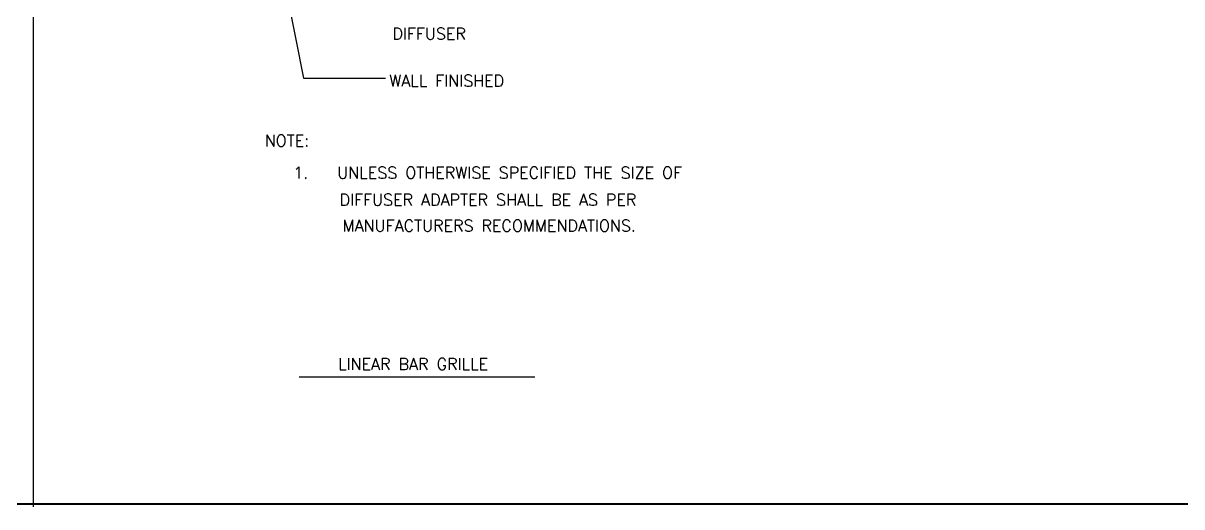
# Model space of a CAD drawing. Extents: x 594 to 813, y 174 to 240.
# Drawn here: x 634.45 to 647.53, y 187.76 to 193.22 of the extents above; entities that cross this region are included whole.
import ezdxf

# ---------------------------------------------------------------- set-up
doc = ezdxf.new("R2010")
doc.units = 0
doc.header["$MEASUREMENT"] = 0
for name, color, linetype in [('05_AC-EX.DUCT', 1, 'CONTINUOUS'), ('G-TX-HEV', 2, 'CONTINUOUS'), ('T-TEXT', 3, 'CONTINUOUS'), ('Z20', 2, 'CONTINUOUS')]:
    doc.layers.add(name, color=color, linetype=linetype)
doc.layers.add('AC.REF(S). PIPING', color=3, linetype='CONTINUOUS', lineweight=30)
doc.layers.add('Wall', color=5, linetype='CONTINUOUS', lineweight=30)
doc.styles.add('AC', font='romans.shx', dxfattribs={"height": 0.2})

# ---------------------------------------------------------------- blocks, each defined once
blk = doc.blocks.new('A$C5DD3573E')
at = {"layer": '05_AC-EX.DUCT', "color": 2}
blk.add_line((-20916.514, -35481.262), (-23114.497, -35481.262), dxfattribs=at)
at = {"layer": 'T-TEXT', "color": 7, "linetype": 'Continuous'}
for p, q in [((-23684.529, -29597.725), (-23074.427, -32692.284)), ((-23074.427, -32692.284), (-22310.617, -32692.284))]:
    blk.add_line(p, q, dxfattribs=at)
at = {"layer": 'Wall', "linetype": 'Continuous', "const_width": 19.2}
blk.add_lwpolyline([(0, 0), (-56085.494, 0), (-56085.494, -36662.196), (0, -36662.196)], close=True, dxfattribs=at)
blk.add_lwpolyline([(0, 0), (-56085.494, 0), (-56085.494, -36662.196), (0, -36662.196)], close=True, dxfattribs=at)
at = {"layer": 'Z20', "color": 7}
blk.add_line((-25595.589, -24087.558), (-25595.589, -36689.634), dxfattribs=at)
at = {"layer": '05_AC-EX.DUCT', "color": 2, "style": 'AC'}
blk.add_text('LINEAR BAR GRILLE', height=108.7498, dxfattribs=at).set_placement((-22752.12, -35412.385))
at = {"layer": 'G-TX-HEV', "color": 7, "style": 'AC'}
for s, p in [('DIFFUSER', (-22245.62, -32329.964)), ('WALL FINISHED', (-22275.638, -32769.827)), ('NOTE:', (-23435.782, -33328.439)), ('1.', (-23171.13, -33627.503)), ('UNLESS OTHERWISE SPECIFIED THE SIZE OF', (-22760.142, -33627.503)), ('DIFFUSER ADAPTER SHALL BE AS PER', (-22738.113, -33879.344)), ('MANUFACTURERS RECOMMENDATIONS.', (-22710.576, -34121.214))]:
    blk.add_text(s, height=108.7498, dxfattribs=at).set_placement(p)

msp = doc.modelspace()

# ---------------------------------------------------------------- block references
at = {"layer": 'AC.REF(S). PIPING', "linetype": 'Continuous', "xscale": 0.0012099999999862, "yscale": 0.0012099999999862, "zscale": 0.0012099999999862}
msp.add_blockref('A$C5DD3573E', (665.535, 232.156), dxfattribs=at)

doc.saveas('drawing.dxf')
